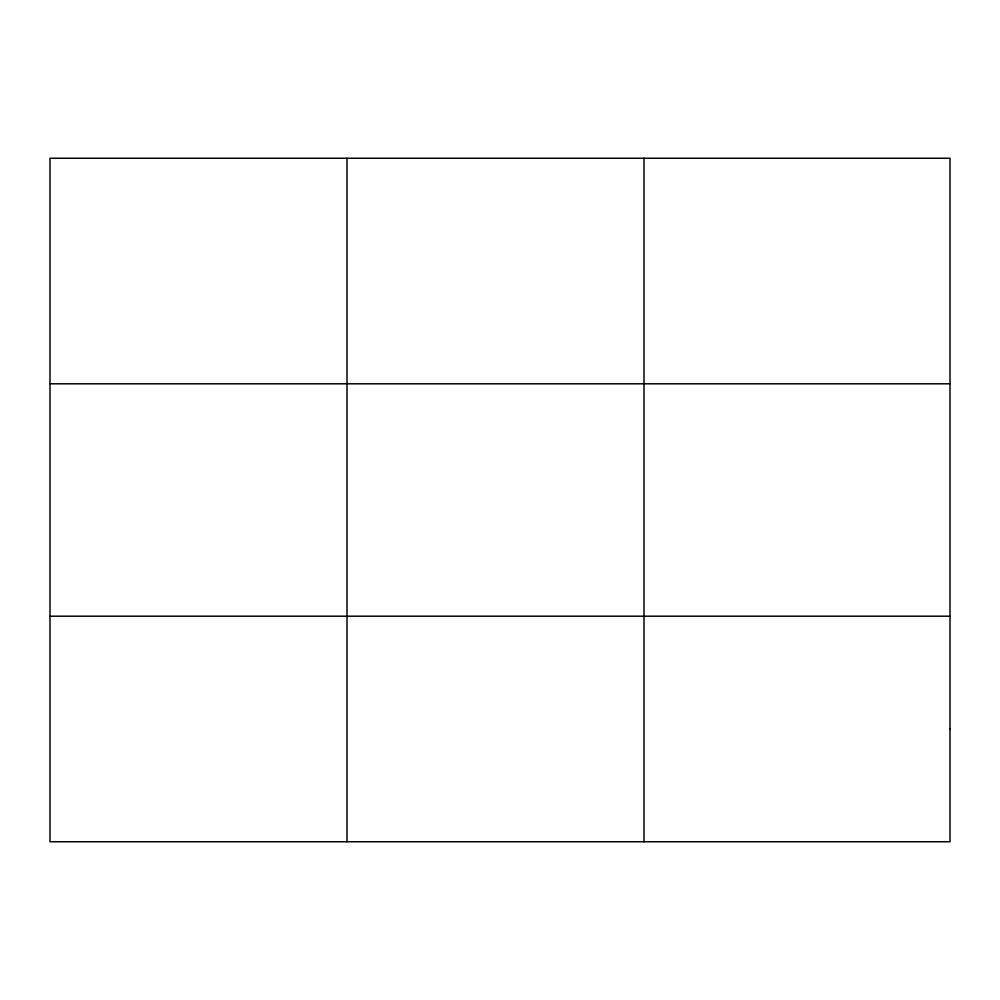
<?xml version="1.0" encoding="UTF-8"?>
<svg xmlns="http://www.w3.org/2000/svg" width="1000" height="1000" viewBox="0 0 1000 1000"><rect width="100%" height="100%" fill="white"/><g stroke="black" fill="none" stroke-linecap="round" stroke-linejoin="round"><path stroke-width="1.5" d="M347 841.75L347 158.25M644 841.75L644 158.25M50 383.8L950 383.8M50 616.2L950 616.2M950 728.975L950 841.75L50 841.75L50 158.25L950 158.25L950 728.975"/></g></svg>
